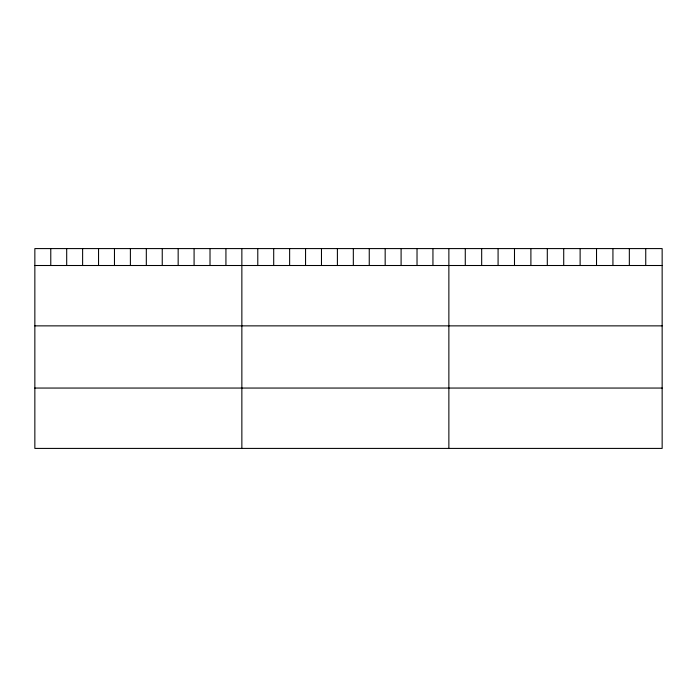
<?xml version="1.0" encoding="UTF-8"?>
<svg xmlns="http://www.w3.org/2000/svg" width="697" height="697" viewBox="0 0 697 697"><rect width="100%" height="100%" fill="white"/><g stroke="black" fill="none" stroke-linecap="round" stroke-linejoin="round"><path stroke-width="1.05" d="M662.15 265.505L662.15 448.415L34.85 448.415L34.85 248.585L662.15 248.585L662.15 265.505L34.85 265.505M34.85 325.865L662.15 325.865M34.85 388.055L662.15 388.055M645.744 248.585L645.744 265.505M629.339 248.585L629.339 265.505M612.933 248.585L612.933 265.505M596.527 248.585L596.527 265.505M580.122 248.585L580.122 265.505M563.716 248.585L563.716 265.505M547.302 248.585L547.302 265.505M530.896 248.585L530.896 265.505M514.491 248.585L514.491 265.505M498.085 248.585L498.085 265.505M481.679 248.585L481.679 265.505M465.274 248.585L465.274 265.505M448.868 248.585L448.868 448.415M432.942 248.585L432.942 265.505M417.024 248.585L417.024 265.505M401.097 248.585L401.097 265.505M385.171 248.585L385.171 265.505M369.253 248.585L369.253 265.505M353.327 248.585L353.327 265.505M337.4 248.585L337.4 265.505M321.474 248.585L321.474 265.505M305.556 248.585L305.556 265.505M289.63 248.585L289.63 265.505M273.703 248.585L273.703 265.505M257.785 248.585L257.785 265.505M241.859 248.585L241.859 448.415M225.933 248.585L225.933 265.505M210.015 248.585L210.015 265.505M194.088 248.585L194.088 265.505M178.162 248.585L178.162 265.505M162.244 248.585L162.244 265.505M146.318 248.585L146.318 265.505M130.391 248.585L130.391 265.505M114.465 248.585L114.465 265.505M98.547 248.585L98.547 265.505M82.621 248.585L82.621 265.505M66.694 248.585L66.694 265.505M50.776 248.585L50.776 265.505"/></g></svg>
